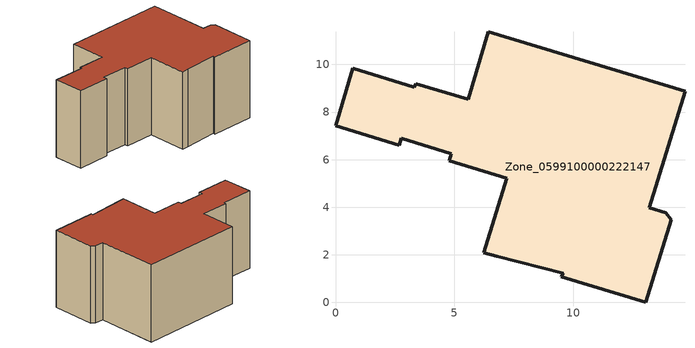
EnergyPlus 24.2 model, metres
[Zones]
Zone_0599100000222147
 floor ground (C_G): 3.37,9.19 5.57,8.53 6.43,11.38 14.69,8.88 13.19,3.98 13.89,3.77 14.11,3.47 13.05,0 9.49,1.08 9.58,1.23 6.79,1.94 6.23,2.08 7.19,5.21 4.78,5.95 4.87,6.24 2.76,6.89 2.67,6.6 0,7.42 0.73,9.84 3.31,9.03 z0
 wall outside (C_F): 2.67,6.6 2.76,6.89 4.87,6.24 4.78,5.95 7.19,5.21 6.23,2.08 6.79,1.94 9.58,1.23 9.49,1.08 13.05,0 14.11,3.47 13.89,3.77 13.19,3.98 14.69,8.88 6.43,11.38 5.57,8.53 3.37,9.19 3.31,9.03 0.73,9.84 0,7.42 2.67,6.6 z0:6.5
 roof outside (C_R): 5.57,8.53 3.37,9.19 3.31,9.03 0.73,9.84 0,7.42 2.67,6.6 2.76,6.89 4.87,6.24 4.78,5.95 7.19,5.21 6.23,2.08 6.79,1.94 9.58,1.23 9.49,1.08 13.05,0 14.11,3.47 13.89,3.77 13.19,3.98 14.69,8.88 6.43,11.38 z6.5
[BUILDING]
Pand.0599100000222147: North Axis=0; Terrain=City; Loads Convergence Tolerance Value=0.04; Temperature Convergence Tolerance Value=0.4; Solar Distribution=FullExterior; Maximum Number of Warmup Days=25; Minimum Number of Warmup Days=1
[Site:Location]
Rotterdam.The.Hague.AP_ZH_NLD Design_Conditions: Latitude=51.96; Longitude=4.45; Time Zone=1; Elevation=-4.5
[SITE:GROUNDTEMPERATURE:BUILDINGSURFACE]
18, 18, 18, 18, 18, 18, 18, 18, 18, 18, 18, 18
[MATERIAL] Thermal Absorptance=0.9; Solar Absorptance=0.7; Visible Absorptance=0.7
Name | Roughness | Thickness | Conductivity | Density | Specific Heat
G.TC.1975-1991 | MediumSmooth | 0.15 | 0.288461 | 540 | 1210
F.TC.1975-1991 | Rough | 0.3 | 0.230769 | 1920 | 840
R.TC.1975-1991 | MediumRough | 0.2 | 0.153846 | 1500 | 1000
[CONSTRUCTION]
C_G: G.TC.1975-1991
C_F: F.TC.1975-1991
C_R: R.TC.1975-1991
[ZONE]
Zone_0599100000222147: Type=1; Multiplier=1; Ceiling Height=Autocalculate; Volume=Autocalculate; Floor Area=autocalculate; Part of Total Floor Area=Yes
[ZONEINFILTRATION:DESIGNFLOWRATE]
Infil_Zone_0599100000222147: Zone or ZoneList or Space or SpaceList=Zone_0599100000222147; Schedule=AlwaysOn; Design Flow Rate Calculation Method=Flow/Area; Flow Rate per Floor Area=0.003; Constant Term Coefficient=1; Temperature Term Coefficient=0; Velocity Term Coefficient=0; Velocity Squared Term Coefficient=0
[HVACTEMPLATE:ZONE:IDEALLOADSAIRSYSTEM]
Zone_0599100000222147: Maximum Heating Supply Air Temperature=50; Minimum Cooling Supply Air Temperature=13; Maximum Heating Supply Air Humidity Ratio=0.0156; Minimum Cooling Supply Air Humidity Ratio=0.0077; Heating Limit=NoLimit; Cooling Limit=NoLimit; Dehumidification Control Type=ConstantSensibleHeatRatio; Cooling Sensible Heat Ratio=0.7; Dehumidification Setpoint=60; Humidification Control Type=None; Humidification Setpoint=30; Outdoor Air Method=None; Outdoor Air Flow Rate per Person=0.00944; Outdoor Air Flow Rate per Zone Floor Area=0; Outdoor Air Flow Rate per Zone=0; Demand Controlled Ventilation Type=None; Outdoor Air Economizer Type=NoEconomizer; Heat Recovery Type=None; Sensible Heat Recovery Effectiveness=0.7; Latent Heat Recovery Effectiveness=0.65
[ZONECONTROL:THERMOSTAT]
ThermostatControl_Zone_0599100000222147: Zone or ZoneList=Zone_0599100000222147; Control Type Schedule=DualSetpointControlType; Control 1=Thermostat_Zone_0599100000222147; Temperature Difference Between Cutout And Setpoint=0
[THERMOSTATSETPOINT:DUALSETPOINT]
Thermostat_Zone_0599100000222147: Heating Setpoint Temperature Schedule=HeatingSetpoint_Zone_0599100000222147; Cooling Setpoint Temperature Schedule=CoolingSetpoint_Zone_0599100000222147
[SCHEDULE:COMPACT]
HeatingSetpoint_Zone_0599100000222147: Through: 12/31, For: AllDays, Until: 24:00, 21
CoolingSetpoint_Zone_0599100000222147: Through: 12/31, For: AllDays, Until: 24:00, 24
DualSetpointControlType: Through: 12/31, For: AllDays, Until: 24:00, 4
AlwaysOn: Through: 12/31, For: AllDays, Until: 24:00, 1
